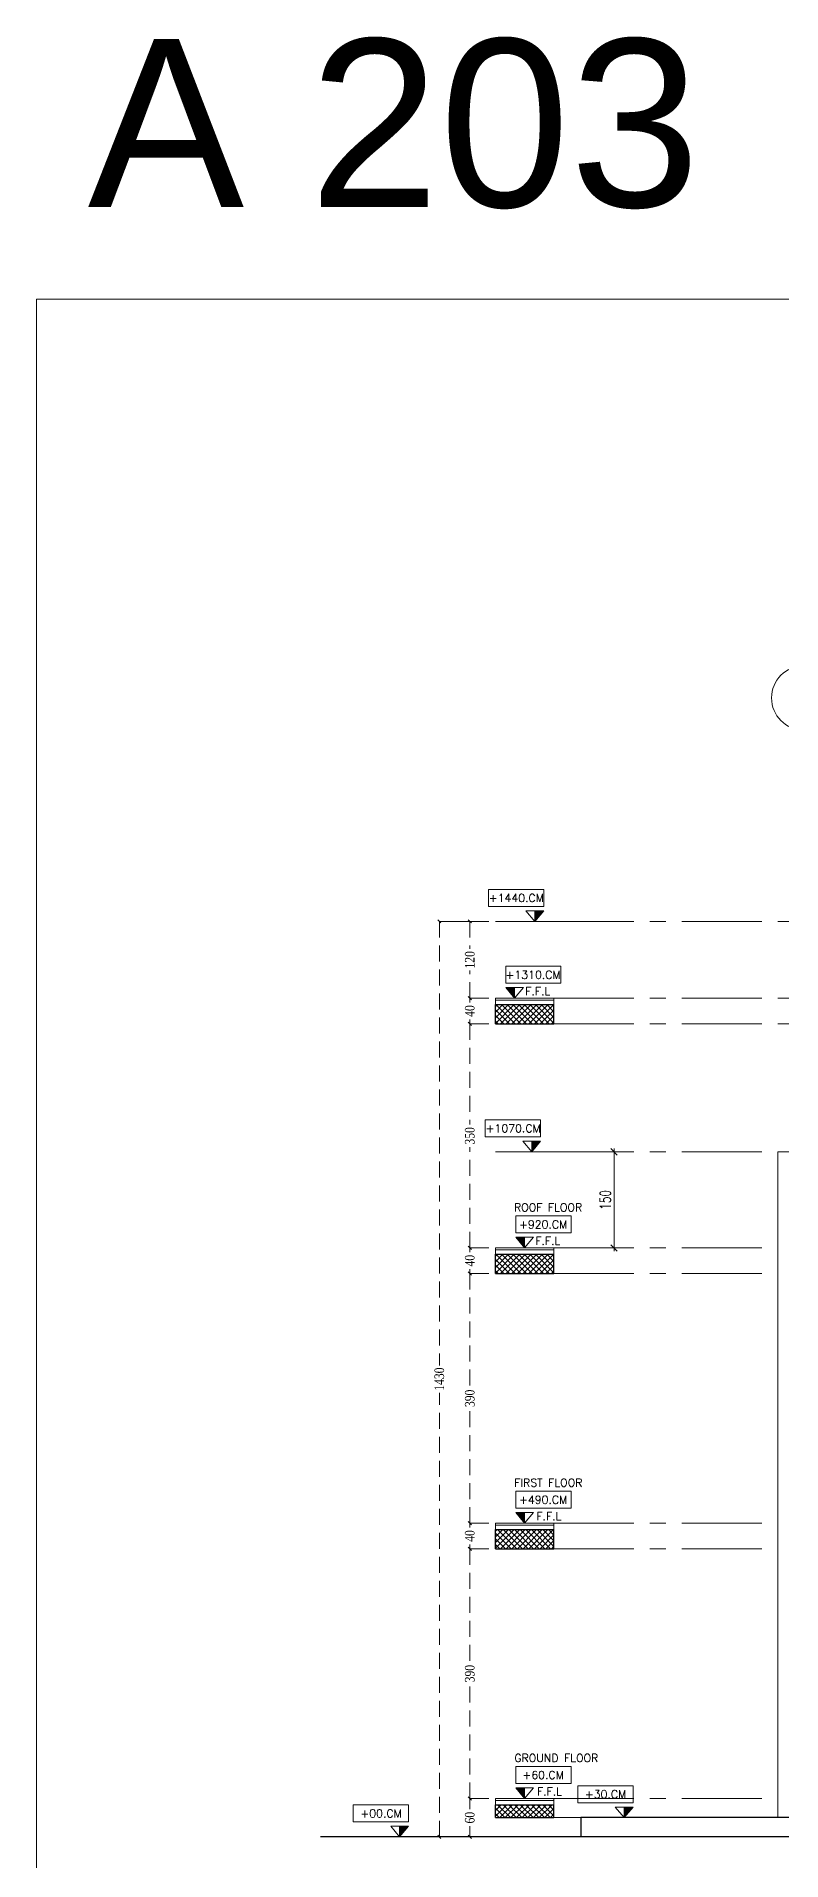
# Model space of a CAD drawing. Header units: inches. Extents: x -114 to 635, y -137 to 57.
# Drawn here: x 465.17 to 476.82, y 13.5 to 42 of the extents above; entities that cross this region are included whole.
import ezdxf
from ezdxf.enums import TextEntityAlignment as Align

# ---------------------------------------------------------------- set-up
doc = ezdxf.new("R2010")
doc.units = ezdxf.units.IN
doc.header["$MEASUREMENT"] = 0
doc.header["$PDMODE"] = 98
for name, pattern in [('CENTER', [2, 1.25, -0.25, 0.25, -0.25]), ('CENTERX2', [4, 2.5, -0.5, 0.5, -0.5]), ('DASHED2', [0.375, 0.25, -0.125]), ('DOT', [0.25, 0, -0.25])]:
    doc.linetypes.add(name, pattern=pattern)
doc.layers.get('0').update_dxf_attribs({"lineweight": 5})
doc.layers.get('Defpoints').update_dxf_attribs({"lineweight": 5})
for name, color, linetype, lineweight in [('A-FINISHING', 2, 'Continuous', 5), ('A-GEN DIMS EXTERNAL', 2, 'Continuous', 5), ('A-LEVEL TEXT', 3, 'Continuous', 5), ('A-OUTER DIMENSION', 50, 'Continuous', 5), ('BORDER A2', 7, 'Continuous', 50), ('ELEVATION 00', 7, 'Continuous', 30), ('ELEVATION05', 15, 'Continuous', 9), ('HATCH', 15, 'Continuous', 0), ('LEVEL SYMBOL', 8, 'Continuous', 5), ('LEVELS', 251, 'Continuous', 5), ('ROOMS DIMENSION', 3, 'Continuous', 5), ('WALL PROPOSED', 7, 'Continuous', 30)]:
    doc.layers.add(name, color=color, linetype=linetype, lineweight=lineweight)
doc.layers.add('AXIES', color=7, linetype='CENTER', lineweight=0, true_color=0x949596)
doc.styles.add('Arial', font='arial.ttf')
doc.styles.add('ROMANS', font='romans.shx', dxfattribs={"width": 0.7})
doc.styles.add('ST', font='times.ttf', dxfattribs={"width": 0.8})
doc.styles.add('TEXTN', font='arial.ttf', dxfattribs={"height": 0.2})
doc.styles.add('TEXTS', font='arial.ttf', dxfattribs={"width": 0.8})
doc.dimstyles.new('DIM 100', dxfattribs={"dimtxt": 0.17, "dimasz": 0.1, "dimexe": 0.15, "dimexo": 0.2, "dimgap": 0.05, "dimtad": 1, "dimdec": 0, "dimlfac": 100, "dimzin": 1, "dimdsep": 46, "dimtxsty": 'ROMANS', "dimblk": 'OBLIQUE', "dimcen": 0.02, "dimdle": 0.05, "dimclrd": 256, "dimclre": 6, "dimclrt": 3, "dimadec": 1, "dimazin": 0, "dimtfac": 0.9, "dimtdec": 0, "dimtix": 1, "dimtofl": 0, "dimtmove": 2, "dimatfit": 3, "dimldrblk": 'ARCHTICK', "dimfxl": 1, "dimtolj": 1, "dimtzin": 12, "dimlwd": -1, "dimlwe": -1, "dimarcsym": 0})
doc.dimstyles.new('RASH PLAN', dxfattribs={"dimtxt": 0.15, "dimasz": 0.05, "dimexe": 0, "dimexo": 0.1, "dimgap": 0.05, "dimtad": 0, "dimdec": 0, "dimlfac": 100, "dimzin": 0, "dimdsep": 46, "dimtxsty": 'ST', "dimblk": 'OBLIQUE', "dimcen": 0.09, "dimclrd": 200, "dimclre": 6, "dimclrt": 1, "dimadec": 0, "dimazin": 0, "dimtfac": 1, "dimtdec": 0, "dimtmove": 1, "dimatfit": 3, "dimldrblk": 'OBLIQUE', "dimfxl": 0, "dimtolj": 1, "dimtzin": 0, "dimlwd": -1, "dimlwe": -1, "dimarcsym": 0})

# ---------------------------------------------------------------- blocks, each defined once
blk = doc.blocks.new('_Oblique')
at = {"color": 0, "lineweight": -2}
blk.add_line((-0.5, -0.5), (0.5, 0.5), dxfattribs=at)
blk = doc.blocks.new('*D104')
at = {"layer": 'Defpoints', "color": 0, "transparency": 16777216}
for p in [(471.946, 18.774), (472.346, 18.774, 1890.58), (472.346, 18.374, 1890.818)]:
    blk.add_point(p, dxfattribs=at)
at = {"layer": 'ROOMS DIMENSION', "color": 3, "transparency": 16777216}
for p, q in [((472.246, 18.774), (471.946, 18.774)), ((472.246, 18.374), (471.946, 18.374))]:
    blk.add_line(p, q, dxfattribs=at)
at = {"layer": 'ROOMS DIMENSION', "color": 3, "linetype": 'DASHED2', "transparency": 16777216}
for p, q in [((471.946, 18.774), (471.946, 18.708)), ((471.946, 18.374), (471.946, 18.44))]:
    blk.add_line(p, q, dxfattribs=at)
at = {"layer": 'ROOMS DIMENSION', "color": 3, "transparency": 16777216, "xscale": 0.05, "yscale": 0.05, "zscale": 0.05}
for p, rotation in [((471.946, 18.774), 90), ((471.946, 18.374), 270)]:
    blk.add_blockref('_Oblique', p, dxfattribs=dict(at, rotation=rotation))
at = {"layer": 'ROOMS DIMENSION', "color": 3, "transparency": 16777216, "insert": (471.946, 18.574), "char_height": 0.15, "attachment_point": 5, "rotation": 90, "style": 'ST'}
blk.add_mtext('\\A1;40', dxfattribs=at)
blk = doc.blocks.new('*D105')
at = {"layer": 'Defpoints', "color": 0, "transparency": 16777216}
for p in [(471.946, 14.474), (472.346, 14.474, 4307.863), (472.346, 13.874)]:
    blk.add_point(p, dxfattribs=at)
at = {"layer": 'ROOMS DIMENSION', "color": 3, "transparency": 16777216}
for p, q in [((472.246, 14.474), (471.946, 14.474)), ((472.246, 13.874), (471.946, 13.874))]:
    blk.add_line(p, q, dxfattribs=at)
at = {"layer": 'ROOMS DIMENSION', "color": 3, "linetype": 'DASHED2', "transparency": 16777216}
for p, q in [((471.946, 14.474), (471.946, 14.306)), ((471.946, 13.874), (471.946, 14.042))]:
    blk.add_line(p, q, dxfattribs=at)
at = {"layer": 'ROOMS DIMENSION', "color": 3, "transparency": 16777216, "xscale": 0.05, "yscale": 0.05, "zscale": 0.05}
for p, rotation in [((471.946, 14.474), 90), ((471.946, 13.874), 270)]:
    blk.add_blockref('_Oblique', p, dxfattribs=dict(at, rotation=rotation))
at = {"layer": 'ROOMS DIMENSION', "color": 3, "transparency": 16777216, "insert": (471.946, 14.174), "char_height": 0.15, "attachment_point": 5, "rotation": 90, "style": 'ST'}
blk.add_mtext('\\A1;60', dxfattribs=at)
blk = doc.blocks.new('*D106')
at = {"layer": 'Defpoints', "color": 0, "transparency": 16777216}
for p in [(471.946, 18.374), (472.346, 18.374, -0.002), (472.346, 14.474)]:
    blk.add_point(p, dxfattribs=at)
at = {"layer": 'ROOMS DIMENSION', "color": 3, "transparency": 16777216}
for p, q in [((472.246, 18.374), (471.946, 18.374)), ((472.246, 14.474), (471.946, 14.474))]:
    blk.add_line(p, q, dxfattribs=at)
at = {"layer": 'ROOMS DIMENSION', "color": 3, "linetype": 'DASHED2', "transparency": 16777216}
for p, q in [((471.946, 18.374), (471.946, 16.6)), ((471.946, 14.474), (471.946, 16.248))]:
    blk.add_line(p, q, dxfattribs=at)
at = {"layer": 'ROOMS DIMENSION', "color": 3, "transparency": 16777216, "xscale": 0.05, "yscale": 0.05, "zscale": 0.05}
for p, rotation in [((471.946, 18.374), 90), ((471.946, 14.474), 270)]:
    blk.add_blockref('_Oblique', p, dxfattribs=dict(at, rotation=rotation))
at = {"layer": 'ROOMS DIMENSION', "color": 3, "transparency": 16777216, "insert": (471.946, 16.424), "char_height": 0.15, "attachment_point": 5, "rotation": 90, "style": 'ST'}
blk.add_mtext('\\A1;390', dxfattribs=at)
blk = doc.blocks.new('*D107')
at = {"layer": 'Defpoints', "color": 0, "transparency": 16777216}
for p in [(471.946, 22.674), (472.346, 22.674, 0.475), (472.346, 18.774)]:
    blk.add_point(p, dxfattribs=at)
at = {"layer": 'ROOMS DIMENSION', "color": 3, "transparency": 16777216}
for p, q in [((472.246, 22.674), (471.946, 22.674)), ((472.246, 18.774), (471.946, 18.774))]:
    blk.add_line(p, q, dxfattribs=at)
at = {"layer": 'ROOMS DIMENSION', "color": 3, "linetype": 'DASHED2', "transparency": 16777216}
for p, q in [((471.946, 22.674), (471.946, 20.9)), ((471.946, 18.774), (471.946, 20.548))]:
    blk.add_line(p, q, dxfattribs=at)
at = {"layer": 'ROOMS DIMENSION', "color": 3, "transparency": 16777216, "xscale": 0.05, "yscale": 0.05, "zscale": 0.05}
for p, rotation in [((471.946, 22.674), 90), ((471.946, 18.774), 270)]:
    blk.add_blockref('_Oblique', p, dxfattribs=dict(at, rotation=rotation))
at = {"layer": 'ROOMS DIMENSION', "color": 3, "transparency": 16777216, "insert": (471.946, 20.724), "char_height": 0.15, "attachment_point": 5, "rotation": 90, "style": 'ST'}
blk.add_mtext('\\A1;390', dxfattribs=at)
blk = doc.blocks.new('*D108')
at = {"layer": 'Defpoints', "color": 0, "transparency": 16777216}
for p in [(471.946, 23.074), (472.346, 23.074, 1890.58), (472.346, 22.674, 1890.818)]:
    blk.add_point(p, dxfattribs=at)
at = {"layer": 'ROOMS DIMENSION', "color": 3, "transparency": 16777216}
for p, q in [((472.246, 23.074), (471.946, 23.074)), ((472.246, 22.674), (471.946, 22.674))]:
    blk.add_line(p, q, dxfattribs=at)
at = {"layer": 'ROOMS DIMENSION', "color": 3, "linetype": 'DASHED2', "transparency": 16777216}
for p, q in [((471.946, 23.074), (471.946, 23.008)), ((471.946, 22.674), (471.946, 22.74))]:
    blk.add_line(p, q, dxfattribs=at)
at = {"layer": 'ROOMS DIMENSION', "color": 3, "transparency": 16777216, "xscale": 0.05, "yscale": 0.05, "zscale": 0.05}
for p, rotation in [((471.946, 23.074), 90), ((471.946, 22.674), 270)]:
    blk.add_blockref('_Oblique', p, dxfattribs=dict(at, rotation=rotation))
at = {"layer": 'ROOMS DIMENSION', "color": 3, "transparency": 16777216, "insert": (471.946, 22.874), "char_height": 0.15, "attachment_point": 5, "rotation": 90, "style": 'ST'}
blk.add_mtext('\\A1;40', dxfattribs=at)
blk = doc.blocks.new('TAG-ELE-LVL')
at = {"layer": 'LEVEL SYMBOL'}
for p, q in [((-0.21, 0.35), (-0.21, 0.75)), ((-0.21, 0.75), (1.09, 0.75)), ((1.09, 0.35), (1.09, 0.75)), ((-0.21, 0.35), (1.09, 0.35)), ((0, 0), (0, 0.25))]:
    blk.add_line(p, q, dxfattribs=at)
blk.add_lwpolyline([(0, 0), (0.21, 0.25), (-0.21, 0.25)], close=True, dxfattribs=at)
blk.add_solid([(-0.21, 0.25), (0, 0), (0, 0.25)], dxfattribs=at)
at = {"layer": 'LEVEL SYMBOL', "style": 'TEXTN', "width": 0.75}
blk.add_attdef('-', (0.361, 0.07), '', height=0.175, dxfattribs=at)
at = {"layer": 'LEVELS', "color": 1, "style": 'TEXTS', "width": 0.75}
blk.add_attdef('FLOOR-NAME', text='', height=0.25, dxfattribs=at).set_placement((-0.21, 0.8), align=Align.BOTTOM_LEFT)
blk.add_attdef('LVL', text='', height=0.225, dxfattribs=at).set_placement((0.44, 0.55), align=Align.MIDDLE_CENTER)
blk = doc.blocks.new('*D109')
at = {"layer": 'Defpoints', "color": 0, "transparency": 16777216}
for p in [(471.47, 28.174), (472.346, 28.174, -2934.948), (472.346, 13.874, -7242.811)]:
    blk.add_point(p, dxfattribs=at)
at = {"layer": 'ROOMS DIMENSION', "color": 3, "transparency": 16777216}
for p, q in [((472.246, 28.174), (471.47, 28.174)), ((472.246, 13.874), (471.47, 13.874))]:
    blk.add_line(p, q, dxfattribs=at)
at = {"layer": 'ROOMS DIMENSION', "color": 3, "linetype": 'DASHED2', "transparency": 16777216}
for p, q in [((471.47, 28.174), (471.47, 21.238)), ((471.47, 13.874), (471.47, 20.81))]:
    blk.add_line(p, q, dxfattribs=at)
at = {"layer": 'ROOMS DIMENSION', "color": 3, "transparency": 16777216, "xscale": 0.05, "yscale": 0.05, "zscale": 0.05}
for p, rotation in [((471.47, 28.174), 90), ((471.47, 13.874), 270)]:
    blk.add_blockref('_Oblique', p, dxfattribs=dict(at, rotation=rotation))
at = {"layer": 'ROOMS DIMENSION', "color": 3, "transparency": 16777216, "insert": (471.47, 21.024), "char_height": 0.15, "attachment_point": 5, "rotation": 90, "style": 'ST'}
blk.add_mtext('\\A1;1430', dxfattribs=at)
blk = doc.blocks.new('*D110')
at = {"layer": 'Defpoints', "color": 0, "transparency": 16777216}
for p in [(471.946, 26.574), (472.346, 26.574), (472.346, 23.074, 2934.944)]:
    blk.add_point(p, dxfattribs=at)
at = {"layer": 'ROOMS DIMENSION', "color": 3, "transparency": 16777216}
for p, q in [((472.246, 26.574), (471.946, 26.574)), ((472.246, 23.074), (471.946, 23.074))]:
    blk.add_line(p, q, dxfattribs=at)
at = {"layer": 'ROOMS DIMENSION', "color": 3, "linetype": 'DASHED2', "transparency": 16777216}
for p, q in [((471.946, 26.574), (471.946, 25)), ((471.946, 23.074), (471.946, 24.648))]:
    blk.add_line(p, q, dxfattribs=at)
at = {"layer": 'ROOMS DIMENSION', "color": 3, "transparency": 16777216, "xscale": 0.05, "yscale": 0.05, "zscale": 0.05}
for p, rotation in [((471.946, 26.574), 90), ((471.946, 23.074), 270)]:
    blk.add_blockref('_Oblique', p, dxfattribs=dict(at, rotation=rotation))
at = {"layer": 'ROOMS DIMENSION', "color": 3, "transparency": 16777216, "insert": (471.946, 24.824), "char_height": 0.15, "attachment_point": 5, "rotation": 90, "style": 'ST'}
blk.add_mtext('\\A1;350', dxfattribs=at)
blk = doc.blocks.new('*D111')
at = {"layer": 'A-GEN DIMS EXTERNAL', "color": 6, "linetype": 'DOT', "transparency": 16777216}
for p, q in [((473.462, 24.574), (474.351, 24.574)), ((473.462, 23.074), (474.351, 23.074))]:
    blk.add_line(p, q, dxfattribs=at)
at = {"layer": 'A-GEN DIMS EXTERNAL', "transparency": 16777216}
blk.add_line((474.201, 23.024), (474.201, 24.624), dxfattribs=at)
at = {"layer": 'Defpoints', "color": 0, "transparency": 16777216}
for p in [(473.262, 24.574), (474.201, 24.574), (473.262, 23.074)]:
    blk.add_point(p, dxfattribs=at)
at = {"layer": 'A-GEN DIMS EXTERNAL', "transparency": 16777216, "xscale": 0.1, "yscale": 0.1, "zscale": 0.1}
for p, rotation in [((474.201, 24.574), 90), ((474.201, 23.074), 270)]:
    blk.add_blockref('_Oblique', p, dxfattribs=dict(at, rotation=rotation))
at = {"layer": 'A-GEN DIMS EXTERNAL', "color": 3, "transparency": 16777216, "insert": (474.066, 23.824), "char_height": 0.17, "attachment_point": 5, "rotation": 90, "style": 'ROMANS'}
blk.add_mtext('\\A1;150', dxfattribs=at)
blk = doc.blocks.new('_ArchTick')
at = {"layer": 'A-OUTER DIMENSION', "color": 0, "const_width": 0.15}
blk.add_lwpolyline([(-0.5, -0.5), (0.5, 0.5)], dxfattribs=at)
blk = doc.blocks.new('*D112')
at = {"layer": 'Defpoints', "color": 0, "transparency": 16777216}
for p in [(471.946, 26.974), (472.346, 26.974, 1890.58), (472.346, 26.574, 1890.818)]:
    blk.add_point(p, dxfattribs=at)
at = {"layer": 'ROOMS DIMENSION', "color": 3, "transparency": 16777216}
for p, q in [((472.246, 26.974), (471.946, 26.974)), ((472.246, 26.574), (471.946, 26.574))]:
    blk.add_line(p, q, dxfattribs=at)
at = {"layer": 'ROOMS DIMENSION', "color": 3, "linetype": 'DASHED2', "transparency": 16777216}
for p, q in [((471.946, 26.974), (471.946, 26.908)), ((471.946, 26.574), (471.946, 26.64))]:
    blk.add_line(p, q, dxfattribs=at)
at = {"layer": 'ROOMS DIMENSION', "color": 3, "transparency": 16777216, "xscale": 0.05, "yscale": 0.05, "zscale": 0.05}
for p, rotation in [((471.946, 26.974), 90), ((471.946, 26.574), 270)]:
    blk.add_blockref('_Oblique', p, dxfattribs=dict(at, rotation=rotation))
at = {"layer": 'ROOMS DIMENSION', "color": 3, "transparency": 16777216, "insert": (471.946, 26.774), "char_height": 0.15, "attachment_point": 5, "rotation": 90, "style": 'ST'}
blk.add_mtext('\\A1;40', dxfattribs=at)
blk = doc.blocks.new('*D113')
at = {"layer": 'Defpoints', "color": 0, "transparency": 16777216}
for p in [(471.946, 28.174), (472.346, 28.174), (472.346, 26.974, 2934.944)]:
    blk.add_point(p, dxfattribs=at)
at = {"layer": 'ROOMS DIMENSION', "color": 3, "transparency": 16777216}
for p, q in [((472.246, 28.174), (471.946, 28.174)), ((472.246, 26.974), (471.946, 26.974))]:
    blk.add_line(p, q, dxfattribs=at)
at = {"layer": 'ROOMS DIMENSION', "color": 3, "linetype": 'DASHED2', "transparency": 16777216}
for p, q in [((471.946, 28.174), (471.946, 27.743)), ((471.946, 26.974), (471.946, 27.405))]:
    blk.add_line(p, q, dxfattribs=at)
at = {"layer": 'ROOMS DIMENSION', "color": 3, "transparency": 16777216, "xscale": 0.05, "yscale": 0.05, "zscale": 0.05}
for p, rotation in [((471.946, 28.174), 90), ((471.946, 26.974), 270)]:
    blk.add_blockref('_Oblique', p, dxfattribs=dict(at, rotation=rotation))
at = {"layer": 'ROOMS DIMENSION', "color": 3, "transparency": 16777216, "insert": (471.946, 27.574), "char_height": 0.15, "attachment_point": 5, "rotation": 90, "style": 'ST'}
blk.add_mtext('\\A1;120', dxfattribs=at)

msp = doc.modelspace()

# ---------------------------------------------------------------- hatches: boundary and pattern name
at = {"layer": 'HATCH'}
h = msp.add_hatch(dxfattribs=at)
h.set_pattern_fill('ANSI37', color=256, scale=0.5, angle=180, style=0)
h.set_pattern_definition([(225, (793.302864, 316.42457), (0.044194174, -0.044194174), []), (315, (793.302864, 316.42457), (0.044194174, 0.044194174), [])])
h.paths.add_polyline_path([(472.346, 26.874), (472.346, 26.574), (473.262, 26.574), (473.262, 26.874)])
h = msp.add_hatch(dxfattribs=at)
h.set_pattern_fill('ANSI37', color=256, scale=0.5, angle=180, style=0)
h.set_pattern_definition([(225, (793.302864, 312.52457), (0.044194174, -0.044194174), []), (315, (793.302864, 312.52457), (0.044194174, 0.044194174), [])])
h.paths.add_polyline_path([(472.346, 22.974), (472.346, 22.674), (473.262, 22.674), (473.262, 22.974)])
h = msp.add_hatch(dxfattribs=at)
h.set_pattern_fill('ANSI37', color=256, scale=0.5, angle=180, style=0)
h.set_pattern_definition([(225, (795.302864, 312.52457), (0.044194174, -0.044194174), []), (315, (795.302864, 312.52457), (0.044194174, 0.044194174), [])])
h.paths.add_polyline_path([(472.346, 18.674), (472.346, 18.374), (473.262, 18.374), (473.262, 18.674)])
h = msp.add_hatch(dxfattribs=at)
h.set_pattern_fill('ANSI37', color=256, scale=0.5, angle=180, style=0)
h.set_pattern_definition([(225, (793.302864, 312.52457), (0.044194174, -0.044194174), []), (315, (793.302864, 312.52457), (0.044194174, 0.044194174), [])])
h.paths.add_polyline_path([(473.262, 14.374), (472.346, 14.374), (472.346, 14.174), (473.262, 14.174)])

# ---------------------------------------------------------------- linework, layer by layer
at = {"layer": 'A-FINISHING'}
for p, q in [((472.346, 28.174), (473.262, 28.174)), ((472.346, 26.874), (472.346, 26.974)), ((472.346, 26.974), (473.262, 26.974)), ((472.346, 26.944), (473.262, 26.944)), ((473.262, 26.874), (473.262, 26.974)), ((472.346, 24.574), (473.262, 24.574)), ((472.346, 22.974), (472.346, 23.074)), ((472.346, 23.074), (473.262, 23.074)), ((472.346, 23.044), (473.262, 23.044)), ((473.262, 22.974), (473.262, 23.074)), ((472.346, 18.674), (472.346, 18.774)), ((472.346, 18.774), (473.262, 18.774)), ((472.346, 18.744), (473.262, 18.744)), ((473.262, 18.674), (473.262, 18.774)), ((472.346, 14.374), (472.346, 14.474)), ((472.346, 14.474), (473.262, 14.474)), ((472.346, 14.444), (473.262, 14.444)), ((473.262, 14.374), (473.262, 14.474))]:
    msp.add_line(p, q, dxfattribs=at)
at = {"layer": 'AXIES', "linetype": 'CENTERX2', "ltscale": 0.5}
for p, q in [((473.262, 28.174), (484.165, 28.174)), ((473.262, 26.974), (484.265, 26.974)), ((473.262, 26.574), (484.265, 26.574)), ((473.262, 24.574), (476.764, 24.574)), ((473.262, 23.074), (476.764, 23.074)), ((473.262, 22.674), (476.764, 22.674)), ((473.262, 18.774), (476.764, 18.774)), ((473.262, 18.374), (476.764, 18.374)), ((473.262, 14.474), (476.764, 14.474)), ((473.262, 14.174), (476.764, 14.174))]:
    msp.add_line(p, q, dxfattribs=at)
at = {"layer": 'AXIES', "linetype": 'CENTERX2'}
msp.add_circle((477.164, 31.665), 0.5, dxfattribs=at)
at = {"layer": 'BORDER A2', "lineweight": 5}
msp.add_lwpolyline([(465.171, -2.308), (510.771, -2.308), (510.771, 37.892), (465.171, 37.892)], close=True, dxfattribs=at)
at = {"layer": 'ELEVATION 00'}
for p, q in [((504.751, 14.174), (473.683, 14.174)), ((473.683, 14.174), (473.683, 13.874)), ((507.364, 13.874), (469.611, 13.874))]:
    msp.add_line(p, q, dxfattribs=at)
at = {"layer": 'ELEVATION05'}
msp.add_line((476.964, 24.575), (476.764, 24.575), dxfattribs=at)
msp.add_lwpolyline([(476.764, 24.575), (476.764, 14.174)], dxfattribs=at)
at = {"layer": 'WALL PROPOSED'}
for p, q in [((472.346, 26.574), (472.346, 26.874)), ((472.346, 26.874), (473.262, 26.874)), ((473.262, 26.574), (473.262, 26.874)), ((472.346, 26.574), (473.262, 26.574)), ((472.346, 22.674), (472.346, 22.974)), ((472.346, 22.974), (473.262, 22.974)), ((473.262, 22.674), (473.262, 22.974)), ((472.346, 22.674), (473.262, 22.674)), ((472.346, 18.374), (472.346, 18.674)), ((472.346, 18.674), (473.262, 18.674)), ((473.262, 18.374), (473.262, 18.674)), ((472.346, 18.374), (473.262, 18.374)), ((472.346, 14.174), (472.346, 14.374)), ((472.346, 14.374), (473.262, 14.374)), ((473.262, 14.174), (473.262, 14.374)), ((472.346, 14.174), (473.262, 14.174))]:
    msp.add_line(p, q, dxfattribs=at)

# ---------------------------------------------------------------- block references
at = {"layer": 'LEVEL SYMBOL'}
ref = msp.add_blockref('TAG-ELE-LVL', (472.964, 28.174, 2934.706), dxfattribs=dict(at, xscale=-0.6652799999999388, yscale=0.6652799999999388, zscale=0.6652799999999388))
ref.add_attrib('LVL', '+1440.CM', dxfattribs={"layer": 'A-LEVEL TEXT', "height": 0.125, "style": 'ROMANS'}).set_placement((472.674, 28.54, 2934.706), align=Align.MIDDLE_CENTER)
ref = msp.add_blockref('TAG-ELE-LVL', (472.647, 26.974), dxfattribs=dict(at, xscale=0.6652799999999388, yscale=0.6652799999999388, zscale=0.6652799999999388))
ref.add_attrib('-', ' F.F.L', (472.728, 27.02), dxfattribs={"layer": 'A-LEVEL TEXT', "height": 0.125, "style": 'ROMANS'})
ref.add_attrib('LVL', '+1310.CM', dxfattribs={"layer": 'A-LEVEL TEXT', "height": 0.125, "style": 'ROMANS'}).set_placement((472.936, 27.34), align=Align.MIDDLE_CENTER)
ref = msp.add_blockref('TAG-ELE-LVL', (472.914, 24.575), dxfattribs=dict(at, xscale=-0.6652799999999388, yscale=0.6652799999999388, zscale=0.6652799999999388))
ref.add_attrib('LVL', '+1070.CM', dxfattribs={"layer": 'A-LEVEL TEXT', "height": 0.125, "style": 'ROMANS'}).set_placement((472.624, 24.941), align=Align.MIDDLE_CENTER)
ref = msp.add_blockref('TAG-ELE-LVL', (472.804, 23.074, 1044.363), dxfattribs=dict(at, xscale=0.6652799999999388, yscale=0.6652799999999388, zscale=0.6652799999999388))
ref.add_attrib('FLOOR-NAME', 'ROOF FLOOR', dxfattribs={"layer": 'A-LEVEL TEXT', "color": 3, "height": 0.125, "style": 'ROMANS'}).set_placement((472.637, 23.606, 1044.363), align=Align.BOTTOM_LEFT)
ref.add_attrib('-', ' F.F.L', (472.885, 23.12, 1044.363), dxfattribs={"layer": 'A-LEVEL TEXT', "height": 0.125, "style": 'ROMANS'})
ref.add_attrib('LVL', '+920.CM', dxfattribs={"layer": 'A-LEVEL TEXT', "height": 0.125, "style": 'ROMANS'}).set_placement((473.093, 23.44, 1044.363), align=Align.MIDDLE_CENTER)
ref = msp.add_blockref('TAG-ELE-LVL', (472.804, 18.774, 2934.706), dxfattribs=dict(at, xscale=0.6652799999999388, yscale=0.6652799999999388, zscale=0.6652799999999388))
ref.add_attrib('FLOOR-NAME', 'FIRST FLOOR', dxfattribs={"layer": 'A-LEVEL TEXT', "height": 0.125, "style": 'ROMANS'}).set_placement((472.641, 19.306, 2934.706), align=Align.BOTTOM_LEFT)
ref.add_attrib('-', ' F.F.L', (472.902, 18.82, 2934.706), dxfattribs={"layer": 'A-LEVEL TEXT', "height": 0.125, "style": 'ROMANS'})
ref.add_attrib('LVL', '+490.CM', dxfattribs={"layer": 'A-LEVEL TEXT', "height": 0.125, "style": 'ROMANS'}).set_placement((473.093, 19.14, 2934.706), align=Align.MIDDLE_CENTER)
ref = msp.add_blockref('TAG-ELE-LVL', (472.804, 14.474, 1044.366), dxfattribs=dict(at, xscale=0.6652799999999388, yscale=0.6652799999999388, zscale=0.6652799999999388))
ref.add_attrib('FLOOR-NAME', 'GROUND FLOOR', dxfattribs={"layer": 'A-LEVEL TEXT', "height": 0.125, "style": 'ROMANS'}).set_placement((472.643, 15.006, 1044.366), align=Align.BOTTOM_LEFT)
ref.add_attrib('-', ' F.F.L', (472.911, 14.52, 1044.366), dxfattribs={"layer": 'A-LEVEL TEXT', "height": 0.125, "style": 'ROMANS'})
ref.add_attrib('LVL', '+60.CM', dxfattribs={"layer": 'A-LEVEL TEXT', "height": 0.125, "style": 'ROMANS'}).set_placement((473.093, 14.84, 1044.366), align=Align.MIDDLE_CENTER)
ref = msp.add_blockref('TAG-ELE-LVL', (474.359, 14.174, 1044.366), dxfattribs=dict(at, xscale=-0.6652799999999388, yscale=0.6652799999999388, zscale=0.6652799999999388))
ref.add_attrib('LVL', '+30.CM', dxfattribs={"layer": 'A-LEVEL TEXT', "height": 0.125, "style": 'ROMANS'}).set_placement((474.069, 14.54, 1044.366), align=Align.MIDDLE_CENTER)
ref = msp.add_blockref('TAG-ELE-LVL', (470.849, 13.874, -4307.863), dxfattribs=dict(at, xscale=-0.6652799999999388, yscale=0.6652799999999388, zscale=0.6652799999999388))
ref.add_attrib('LVL', '+00.CM', dxfattribs={"layer": 'A-LEVEL TEXT', "height": 0.125, "style": 'ROMANS'}).set_placement((470.559, 14.24, -4307.863), align=Align.MIDDLE_CENTER)

# ---------------------------------------------------------------- texts
at = {"layer": 'Defpoints', "insert": (465.973, 41.957), "char_height": 2.62274, "attachment_point": 1, "style": 'Arial'}
msp.add_mtext_dynamic_manual_height_columns('{\\C8;A 203}', width=12.60747, gutter_width=4.456, heights=[0], dxfattribs=at)

# ---------------------------------------------------------------- dimensions: what is measured, and where the dimension line sits
at = {"layer": 'A-GEN DIMS EXTERNAL'}
dim = msp.add_linear_dim(base=(474.201, 24.574), p1=(473.262, 23.074), p2=(473.262, 24.574), angle=90, dimstyle='DIM 100', override={"dimfxl": 100}, dxfattribs=at)
dim.commit()
dim.dimension.update_dxf_attribs({"geometry": '*D111', "text_midpoint": (474.066, 23.824)})
at = {"layer": 'ROOMS DIMENSION'}
for base, p1, p2, picture, middle in [((471.47, 28.174, 2934.948), (472.346, 13.874, -4307.863), (472.346, 28.174), '*D109', (471.47, 21.024, 2934.948)), ((471.946, 28.174), (472.346, 26.974, 2934.944), (472.346, 28.174), '*D113', (471.946, 27.574)), ((471.946, 26.974, 1044.363), (472.346, 26.574, 2935.181), (472.346, 26.974, 2934.944), '*D112', (471.946, 26.774, 1044.363)), ((471.946, 26.574), (472.346, 23.074, 2934.944), (472.346, 26.574), '*D110', (471.946, 24.824)), ((471.946, 23.074, 1044.363), (472.346, 22.674, 2935.181), (472.346, 23.074, 2934.944), '*D108', (471.946, 22.874, 1044.363)), ((471.946, 22.674, 2934.706), (472.346, 18.774, 2934.706), (472.346, 22.674, 2935.181), '*D107', (471.946, 20.724, 2934.706)), ((471.946, 18.774, 1044.126), (472.346, 18.374, 2934.944), (472.346, 18.774, 2934.706), '*D104', (471.946, 18.574, 1044.126)), ((471.946, 18.374, 2934.946), (472.346, 14.474, 2934.946), (472.346, 18.374, 2934.944), '*D106', (471.946, 16.424, 2934.946)), ((471.946, 14.474, -4307.863), (472.346, 13.874, -4307.863), (472.346, 14.474), '*D105', (471.946, 14.174, -4307.863))]:
    dim = msp.add_linear_dim(base=base, p1=p1, p2=p2, angle=90, dimstyle='RASH PLAN', override={"dimclrd": 3, "dimclre": 3, "dimclrt": 3}, dxfattribs=at)
    dim.commit()
    dim.dimension.update_dxf_attribs({"geometry": picture, "text_midpoint": middle})

doc.saveas('drawing.dxf')
